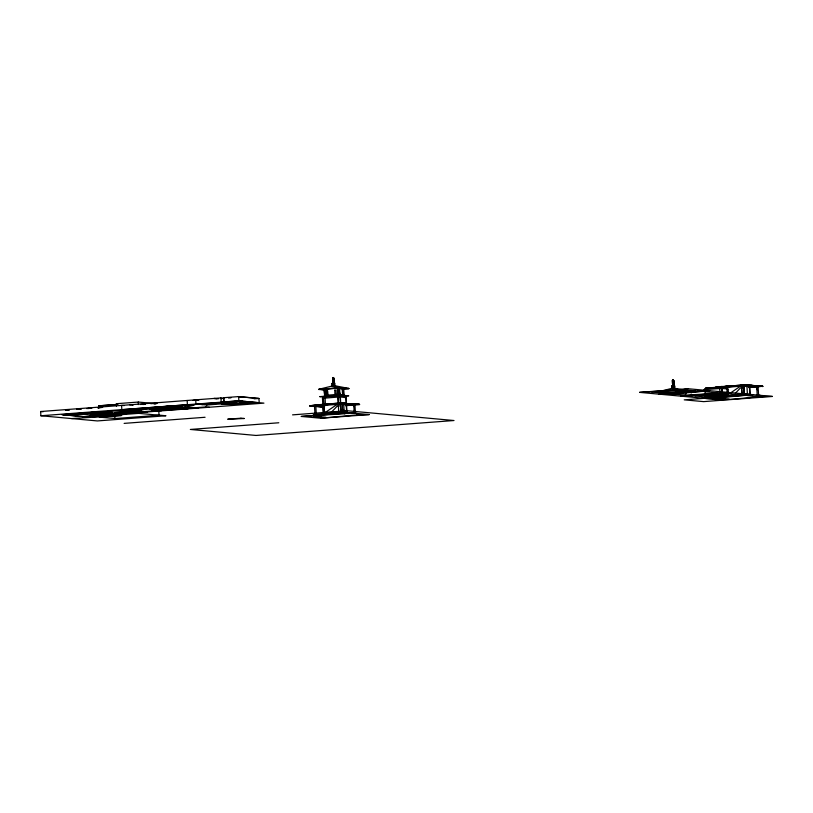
<?xml version="1.0" encoding="UTF-8"?>
<svg xmlns="http://www.w3.org/2000/svg" width="813" height="813" viewBox="0 0 813 813"><rect width="100%" height="100%" fill="white"/><g stroke="black" fill="none" stroke-linecap="round" stroke-linejoin="round"><path stroke-width="1.22" d="M343.818 389.122L348.838 388.462L337.984 388.106M331.318 403.817L323.686 404.386L323.513 398.136L324.834 396.449M728.072 392.577L727.879 388.97L721.873 388.462L720.572 387.201L706.588 388.208L705.46 389.6L704.21 389.793L706.141 387.984L707.208 388.268M706.588 388.208L705.247 389.59L705.369 391.998M331.338 412.272L337.344 406.002L340.566 405.85M735.379 393.238L740.531 387.862L743.753 387.72M337.944 388.106L324.448 389.092L324.814 396.876L324.011 388.899M323.472 404.417L322.791 404.356L322.476 398.329L324.946 396.459M705.145 389.834L704.21 389.793L706.141 387.984L719.8 387.334M704.475 389.773L706.151 388.289M337.71 387.842L343.655 388.563L343.127 388.634M724.454 398.695L717.005 398.736L719.129 397.801M226.614 404.366L224.286 404.264L226.685 404.366L224.479 404.264L225.353 404.264M233.778 403.817L236.319 403.959M315.038 414.579L314.438 405.657L315.8 405.565L316.308 414.488L314.956 414.549M342.385 403.563L343.696 403.461L344.214 412.384L342.801 412.465L342.334 403.553L342.954 403.472M343.696 403.492L343.127 403.543M342.801 412.455L343.421 412.384M344.204 412.394L343.594 412.455M746.883 385.352L747.401 394.244L745.988 394.325M745.988 394.315L747.401 394.244M354.001 413.492L353.98 404.508L354.946 404.498L355.413 413.411L354.631 413.411M757.35 386.358L758.092 386.348L758.6 395.27L757.238 395.362L756.72 386.439L757.503 386.439M758.082 386.378L757.177 386.378M683.642 389.803L671.934 388.319L658.621 391.805L667.209 392.588L688.611 390.982L686.081 390.88M225.231 404.254L224.591 404.295L225.811 404.407M235.008 403.858L233.961 403.878L234.581 403.858M324.021 389.173L324.56 389.102L325.058 396.551M324.346 395.403L338.767 394.315L343.553 394.874M324.956 396.764L324.428 396.835L338.076 395.87L338.462 403.289M323.056 404.335L323.737 404.396L323.371 398.37L322.476 398.329L338.045 397.059L337.425 387.831L338.432 387.811L338.848 395.748L340.098 397.008L346.155 397.516L346.47 403.533L345.434 403.726M343.604 395.718L337.812 395.189M345.007 397.699L346.155 397.516L344.041 395.921L338.889 396.358M343.523 396.297L343.452 389.681M339.885 395.85L344.062 396.226L346.155 397.516L343.635 396.307L343.188 389.864M323.94 404.173L309.844 405.758L322.903 407.242M324.316 413.35L323.279 413.543L322.852 405.484L340.474 404.152M345.495 404.864L346.521 404.671L346.948 412.73M323.117 405.463L323.513 412.963L340.871 411.652L340.098 397.008M320.749 418.228L356.988 414.915L369.163 414.579L349.732 412.801L301.308 416.449L320.749 418.228L369.163 414.579M301.308 416.449L344.529 413.776L349.732 412.801M659.018 394.153L664.211 393.177L707.432 390.504L688.001 388.716L639.577 392.374L659.018 394.153L707.432 390.504M639.577 392.374L682.798 389.691L688.001 388.716M685.765 393.705L686.111 393.736M680.684 396.134L685.887 395.159L729.109 392.486L709.668 390.707L661.254 394.356L680.684 396.134L729.109 392.486M661.254 394.356L673.418 394.02L709.668 390.707M748.509 385.586L762.726 386.256L748.803 387.588M748.682 386.724L749.708 386.531M705.664 395.626L704.525 395.809L710.582 396.317M772.35 396.439C749.606 395.941 727.096 402.344 704.495 398.309L716.67 397.974L752.909 394.661L684.221 399.844L703.652 401.622L772.35 396.439L731.253 392.679L682.829 396.327L702.269 398.106L739.068 394.752M682.829 396.327L726.05 393.655L731.253 392.679M727.056 395.179L728.194 394.986L722.411 394.457L705.562 395.616M230.851 403.614L232.406 403.624M353.594 404.549L354.905 404.488M231.807 403.644L231.349 403.655M234.805 403.959L235.689 403.939M221.4 403.99L223.717 404.112M222.538 404.01L221.908 404.031L223.026 404.01M224.703 404.285L224.845 404.274M233.89 403.787L234.51 403.858M234.164 403.898L235.729 403.939M231.695 403.644L230.882 403.614L231.827 403.624M322.893 406.957L309.844 405.758L338.249 403.075L359.539 404.386L345.627 405.728M715.359 387.354L743.865 384.864L762.726 386.256L749.088 387.283M221.858 404.031L222.864 404.02M222.762 404.041L222.457 404.031M715.389 387.364L727.127 386.033L727.483 392.821M224.134 404.264L226.949 403.898L224.683 404.071M225.953 404.407L230.851 403.797L228.585 403.97M231.004 403.553L231.41 403.665M745.958 385.352L746.883 385.321M231.258 403.614L231.614 403.675M333.259 383.868L332.883 377.588L333.615 377.567L333.98 385.555L348.838 388.462L341.287 389.031M332.558 378.431C336.389 378.472 331.237 378.441 333.147 378.584M332.568 378.736C336.399 378.777 331.257 378.746 333.157 378.888M332.588 379.051C336.419 379.092 331.277 379.071 333.178 379.204M333.025 379.407C334.021 379.295 333.066 379.539 333.208 379.813M332.629 379.803C336.44 379.356 331.338 380.067 333.228 380.138M332.649 380.128L334.113 379.945L333.086 380.484M332.659 380.454L334.133 380.271L333.554 380.403M333.096 380.819L334.143 380.596L333.574 380.728M332.68 380.779L334.143 380.596M332.69 380.972C336.521 381.012 331.379 380.982 333.279 381.124M324.997 390.128L318.848 389.285L334.316 385.494L332.934 385.636L332.781 382.699L333.828 382.618M333.198 382.74L334.255 382.659L334.346 385.921L340.261 387.953L348.848 388.736M332.924 383.929L332.039 383.421L335.068 383.34L333.889 383.746M332.06 383.848L334.316 383.787M332.09 384.529L335.149 384.874L332.111 384.956L332.964 384.61M333.32 384.966L333.95 384.854M155.923 403.665L138.312 402.059L116.31 403.715L116.442 406.226M98.749 408.177L98.627 405.819L117.966 404.356M99.369 405.799L116.279 404.518M340.251 387.669L318.848 389.285L324.976 389.844M318.859 389.569L340.261 387.953M114.826 416.063L114.958 418.573L159.765 415.189L165.954 415.758L97.367 420.931L40.874 415.758L40.65 411.52L220.953 397.923L221.177 402.161L225.333 402.547L196.695 404.041M223.575 397.72L224.012 401.988L223.575 397.72L238.646 396.592L258.961 398.451L259.184 402.689L239.378 403.919L241.278 404.01M339.58 388.909L343.106 388.35M343.655 388.563L344.062 396.226M193.057 400.392L197.955 400.026M65.477 410.159L69.227 409.884M80.457 409.03L76.717 409.315L81.198 409.386M86.706 408.563L91.696 408.187M97.936 407.709L101.686 407.435M132.59 405.098L133.108 405.057L129.704 404.833M140.446 404.478L145.354 404.102M150.781 403.695L156.919 403.228M65.894 410.169L69.318 409.904M88.017 408.502L91.666 408.217M97.753 407.76L102.621 407.394M142.814 404.508L145.212 404.325M153.85 403.675L156.472 403.512L154.216 403.685M228.534 398.004L230.953 397.821M239.764 397.161L242.274 397.008M326.176 390.809L327.497 390.728L327.69 394.407L326.369 394.488L326.176 390.809L326.369 394.488M334.692 390.169L336.013 390.088L336.206 393.766L334.885 393.848L334.793 390.179M338.93 390.006L339.682 390.037L339.875 393.705L338.93 390.006L339.123 393.685L339.875 393.705M342.476 392.77L342.354 390.321L343.106 390.342L343.035 394.041M342.354 390.321L343.106 390.342M254.103 398.817L258.961 398.451M40.874 415.758L238.859 400.829L263.93 403.126L93.586 415.971M221.38 402.181L238.544 400.89L258.453 402.709M132.814 409.346L158.586 407.404L155.171 407.181M189.602 404.915L198.179 404.264M339.123 393.685L339.194 389.986M71.209 414.03L83.637 413.827M242.498 401.256L232.071 401.652L236.014 401.703M104.826 411.734L134.602 409.417L129.928 409.081M137.763 409.183L145.436 408.563M148.799 408.35L156.482 407.74M159.846 407.516L182.061 406.551L130.415 410.443L121.828 409.661L121.604 405.413L124.308 405.575M201.695 404.508L219.642 403.146M201.909 404.518L219.327 403.207L223.809 403.533M179.836 406.348L179.307 406.378L181.319 406.571M185.09 405.941L193.951 405.311L187.071 404.772L122.57 409.64L126.503 409.996L166.472 407.018M107.489 412.069L67.133 415.077L62.692 414.671L75.65 414.437M245.658 401.541L233.189 402.476L226.085 401.825M206.604 405.037L231.603 403.116L238.839 403.787L231.288 403.177M84.247 414.386L83.719 414.427L97.733 415.626M249.977 401.937L239.53 402.72L248.006 403.502M338.056 395.565L324.804 396.571M337.425 387.831L338.736 412.262L341.155 412.201L340.362 396.988L338.564 395.464L344.041 395.921M226.146 404.193L228.412 404.02M231.166 403.655L232.609 403.644L230.75 403.614M339.265 395.657L343.797 396.246M339.377 395.667L340.159 395.911L339.285 395.961M152.082 409.976L162.183 409.213L167.153 409.671M126.381 412.374L126.909 412.333M153.769 410.219L154.927 410.24M127.011 412.435L127.539 412.394M93.322 415.219L141.99 411.439L147.041 411.906M156.838 410.413L169.866 410.179M176.736 408.776L192.468 407.587M341.663 396.358L348.757 395.829L340.434 395.067L319.702 396.632L325.647 397.171M93.525 415.24L106.361 414.234M157.051 410.433L177.793 408.868L172.813 408.411L188.545 407.232L194.043 407.648L188.86 407.171L151.34 409.996L161.34 410.829M144.46 411.581L157.712 410.585M167.305 409.945L188.138 408.807M205.882 406.927L194.571 407.78L197.803 408.075M322.476 398.329L324.854 396.754L323.513 398.136M71.615 418.573L121.503 415.453M99.958 417.11L121.706 415.473M333.554 403.655L338.543 403.268M309.844 405.758L345.301 403.085L309.855 406.043M672.91 384.925L672.646 379.823L673.377 379.803L673.743 387.801L674.973 388.238M672.321 380.667L673.794 380.626L672.747 380.85M345.606 405.443L359.539 404.386L351.216 403.848M672.331 380.972L673.804 380.931L672.768 381.155M672.351 381.297C676.182 381.327 671.04 381.307 672.94 381.439M672.971 382.049C673.235 381.815 673.134 381.399 672.951 381.754M124.125 423.38L205.079 417.272M672.392 382.049C676.203 381.592 671.101 382.303 672.991 382.374M672.412 382.364C676.213 381.917 671.121 382.618 673.001 382.699M672.422 382.689L673.896 382.506L673.316 382.638M673.022 383.025C670.989 382.862 675.329 382.771 673.337 382.964M672.442 383.014L673.906 382.832M672.453 383.208L673.926 383.167L672.879 383.39M673.377 379.803L674.17 387.831L672.697 387.872L672.544 384.935L673.591 384.854M672.961 384.976L674.018 384.895M671.802 385.657L674.861 386.002L671.823 386.084M292.568 414.864L347.181 410.748M671.853 386.764L672.747 387.273L671.853 386.764L674.892 386.683L673.713 387.09M322.222 414.345L322.182 413.492L340.637 412.1L345.789 412.628M671.873 387.191L674.028 386.602M673.083 387.212L674.129 387.13M325.942 417.252L313.483 416.114L313.401 414.589L344.448 412.242L356.917 413.39L356.988 414.915M671.934 388.319L674.079 387.73L680.024 390.189L688.611 390.982M329.295 413.807L324.245 414.193L323.889 405.291M334.356 413.431L340.677 412.953L340.637 412.1M318.157 416.541L313.818 416.876L321.267 416.825M726.873 386.256L730.958 385.941M733.062 385.799L741.72 385.128L741.832 386.266M722.666 387.395L720.298 386.917L722.096 388.441L722.411 394.457M706.527 388.025L748.488 384.945L762.736 386.541M658.621 391.805L680.024 390.189M720.318 387.222L721.873 388.462M720.968 387.13L721.873 387.059M719.373 387.425L721.914 387.242M725.704 386.947L748.499 385.23M725.511 387.395L727.879 388.97L726.842 389.163L725.348 387.455M752.015 385.271L726.039 387.344L725.979 386.216L729.993 386.541M741.649 386.277L744.342 386.084M725.531 387.699C731.598 391.338 722.076 384.59 720.298 386.917M676.01 391.642L678.53 391.46M742.899 386.531L745.531 386.327M747.594 386.521L745.267 386.348M278.808 422.77L190.344 429.447L256.024 435.453L454.01 420.524L342.436 410.311M690.979 394.183L691.619 394.163M704.881 393.136L704.708 393.197M705.41 395.85L720.267 394.722M720.745 394.772L723.245 394.579M738.255 393.858L744.058 393.512L743.661 386.023L753.936 386.917M712.635 396.266L727.157 395.189M743.966 394.386L747.635 394.112L747.716 395.636L760.175 396.774M702.269 398.106L750.684 394.457L738.519 394.793L726.05 393.655M756.375 395.535L760.104 395.25M717.005 398.736L721.344 398.411M315.038 405.657L314.438 405.657M234.855 403.949L235.658 404.031M340.362 396.988L337.934 397.049L337.822 395.474L338.828 395.443M741.497 386.063L743.925 386.002L744.342 394.061M719.962 392.13L719.556 386.927L720.572 387.201M722.096 388.441L719.668 388.502L719.556 386.927M338.31 404.203L346.521 404.671M710.318 396.338L712.737 396.277M741.923 394.132L741.436 384.935L748.488 384.945M338.249 403.075L345.301 403.085M748.621 385.596L752.147 385.758M756.842 385.982L762.726 386.256M351.307 404L359.539 404.386M756.761 386.449L757.31 389.793M346.47 403.533L348.838 403.695M743.6 384.884L744.698 384.986M672.646 379.823L673.123 384.945L672.544 384.935M673.225 380.758L673.804 380.769M672.331 380.809L672.91 380.819M673.235 381.063L673.814 381.073M672.341 381.114L672.92 381.124M673.255 381.388L673.835 381.388M673.266 381.693L673.855 381.866M673.286 381.998L673.865 382.008M673.306 382.313L673.886 382.323M719.576 387.232L719.769 388.512L705.247 389.59L706.406 387.964M673.357 383.299L673.936 383.309M672.463 383.35L673.042 383.36M706.141 387.984L709.2 388.228M743.824 393.97L751.232 394.64M671.914 387.892L672.788 387.974M682.798 389.691L695.267 390.84M704.475 391.683L716.934 392.821M727.93 395.006L722.147 394.478L721.832 388.462M720.135 394.732L721.507 394.844M716.507 395.016L717.036 395.067L709.149 395.575M714.566 395.331L715.267 395.392L712.595 395.484M651.752 392.039L664.211 393.177M673.418 394.02L685.887 395.159M695.003 395.992L707.462 397.14M729.129 399.122L716.67 397.974L716.588 396.449M333.615 377.567L333.676 382.649L334.255 382.659M332.883 377.588L333.36 382.71L332.781 382.699M333.462 378.523L334.041 378.533M333.493 379.143L334.082 379.325M333.503 379.458L334.082 379.468M332.608 379.508L333.188 379.519M333.523 379.752L334.102 379.762M333.543 380.078L334.123 380.088M332.649 380.311L333.239 380.454M332.669 380.636L333.259 380.789M333.594 381.063L334.173 381.073M332.039 383.421L332.903 383.502M332.111 384.956L332.984 385.037M332.151 385.657L333.025 385.738M335.21 386.002L332.171 386.084L333.045 386.165M327.497 390.728L327.69 394.407M343.299 394.02L342.547 394L342.619 390.301M324.672 396.51L325.474 396.815L324.692 396.815L324.285 389.153M340.677 403.004L359.549 404.671M238.331 396.642L258.229 398.472M322.852 405.484L325.17 405.697M220.638 397.984L224.378 398.319L220.994 398.614M214.419 398.451L218.372 398.807M213.89 398.492L216.858 398.756M198.972 400.026L195.73 399.823L195.953 404.061L206.919 404.986M224.591 402.567L214.642 402.689L224.866 403.624M324.153 412.313L323.472 412.252L326.043 411.957L337.253 404.305M323.513 412.963L324.184 413.024M322.182 413.492L323.889 413.654M313.401 414.589L318.076 415.016M205.567 406.988L209.317 407.242M154.948 402.933L156.99 403.116M185.303 405.961L165.74 406.378M195.943 407.821L198.331 408.035M177.264 408.909L172.295 408.451L162.712 409.173L175.689 409.03M159.114 407.537L163.86 407.882M162.224 408.045L169.023 408.665M144.135 408.004L147.326 408.217M148.068 408.37L152.814 408.715M165.689 409.884L169.338 410.219M149.501 409L156.299 409.62M137.021 409.203L141.767 409.549M98.627 405.819L102.255 406.144M126.716 410.016L130.72 410.382M147.773 411.886L137.051 410.9L113.881 412.648L136.736 410.961L141.787 411.419M134.521 412.882L139.226 413.309L94.552 416.683L89.857 416.256M122.387 412.008L128.169 412.445M138.911 413.37L159.023 415.209L158.83 411.439M124.216 412.78L129.257 413.248M123.474 412.801L124.328 412.882M128.728 413.289L124.531 412.902L111.625 413.837M110.04 413.959L108.678 414.091L112.875 414.478M107.936 414.112L112.346 414.518M116.168 415.057L120.974 415.494M84.379 413.807L79.725 413.38L102.845 411.642L112.296 412.415L103.16 411.581L61.951 414.691L83.922 416.703L90.751 416.144M40.65 411.52L43.109 411.744M99.216 417.13L115.263 418.512M67.347 415.097L84.237 416.642M340.139 397.008L337.842 395.779L337.934 397.069M749.657 385.392L750.135 394.59M749.393 385.413L749.779 392.811M741.547 384.945L741.995 393.573M740.44 386.165L730.247 393.177M727.615 388.99L727.808 392.598M727.015 386.023L727.32 391.764M726.243 386.195L726.365 388.462M721.121 387.425L719.342 386.958L720.999 387.11M353.95 404.589L354.072 406.815M348.045 412.78L348.096 413.634M345.952 398.736L346.206 403.553M346.267 404.783L346.531 409.722M344.448 412.242L344.529 413.776M342.842 390.362L342.964 392.821M338.167 387.821L338.584 395.768M325.088 398.085L325.413 404.264M324.001 405.301L324.387 412.801M238.646 396.592L238.859 400.829M187.163 400.474L187.386 404.711M138.312 402.059L138.444 404.569M104.471 412.862L90.141 413.939L97.448 414.61L111.777 413.532L104.471 412.862M232.254 403.929L229.988 404.102L233.168 404.01L232.254 403.929M240.963 418.207L227.711 419.203L244.276 418.502L240.963 418.207M715.979 398.289L712.107 398.583L717.533 398.431L715.979 398.289M723.702 399L719.83 399.285L725.247 399.142L723.702 399"/></g></svg>
